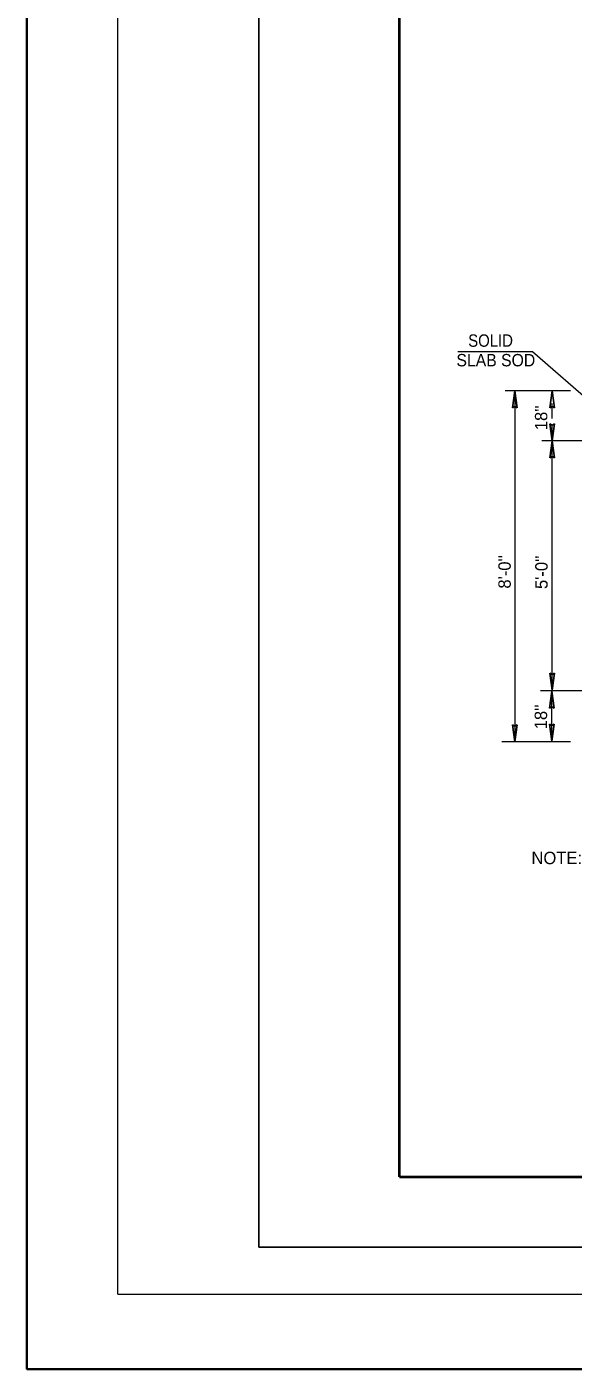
# Model space of a CAD drawing. Extents: x 1757 to 2137, y 145 to 432.
# Drawn here: x 1756.9 to 1815, y 145.2 to 288.2 of the extents above; entities that cross this region are included whole.
import ezdxf

# ---------------------------------------------------------------- set-up
doc = ezdxf.new("R2010")
doc.units = 0
doc.header["$LTSCALE"] = 0.53
doc.linetypes.add('MEDIUM_DASHED', pattern=[4.5, 3, -1.5])
doc.layers.add('1', color=7, linetype='Continuous', lineweight=13)
doc.layers.add('10', color=7, linetype='Continuous')

msp = doc.modelspace()

# ---------------------------------------------------------------- linework, layer by layer
at = {"layer": '1'}
for p, q in [((1766.5595, 153.2128), (1766.5595, 383.1954)), ((1814.7498, 249.4331), (1807.7707, 249.4331)), ((1808.8132, 249.4331), (1808.8132, 212.0407)), ((1819.7917, 244.118), (1811.697, 244.118)), ((1812.7907, 217.5641), (1812.7907, 244.1251)), ((1819.7217, 217.4878), (1811.5651, 217.4878)), ((1812.7651, 212.1169), (1812.7651, 217.4382)), ((1814.7498, 212.0407), (1807.429, 212.0407)), ((1766.5595, 153.2128), (2126.5325, 153.2128))]:
    msp.add_line(p, q, dxfattribs=at)
at = {"layer": '1', "lineweight": 40}
for q in [(1796.5572, 370.6967), (2121.5326, 165.7119)]:
    msp.add_line((1796.5572, 165.7119), q, dxfattribs=at)
at = {"layer": '1', "lineweight": 25}
for p, q in [((1808.8141, 249.4331), (1808.5648, 247.6203)), ((1808.8141, 249.4331), (1809.0632, 247.6203)), ((1812.7917, 249.4331), (1812.5425, 247.6203)), ((1812.7917, 249.4331), (1813.041, 247.6203)), ((1812.7916, 244.1213), (1812.5424, 245.934)), ((1812.7916, 244.1213), (1813.0408, 245.934)), ((1812.7916, 244.1172), (1812.5424, 242.3045)), ((1812.7916, 244.1172), (1813.0408, 242.3045)), ((1812.7898, 217.5641), (1812.5407, 219.3768)), ((1812.7898, 217.5641), (1813.0391, 219.3768)), ((1812.7642, 217.4382), (1812.5149, 215.6254)), ((1812.7642, 217.4382), (1813.0133, 215.6254)), ((1808.8122, 212.0407), (1808.563, 213.8534)), ((1808.8122, 212.0407), (1809.0615, 213.8534)), ((1812.7659, 212.1169), (1812.5168, 213.9297)), ((1812.7659, 212.1169), (1813.0151, 213.9297)), ((1781.5583, 158.2127), (2126.5325, 158.2127))]:
    msp.add_line(p, q, dxfattribs=at)
at = {"layer": '1', "linetype": 'MEDIUM_DASHED'}
msp.add_line((1812.7917, 244.1192), (1812.7917, 249.4331), dxfattribs=at)
at = {"layer": '1', "lineweight": 35}
msp.add_lwpolyline([(1756.8748, 432.4348), (2137.1342, 432.4348), (2137.1342, 145.219), (1756.8748, 145.219)], close=True, dxfattribs=at)
at = {"layer": '1', "lineweight": 25}
for points in [[(1781.5583, 158.2127), (1781.5583, 378.1959), (2126.5325, 378.1959)], [(1808.5648, 247.6203), (1808.8167, 247.7603), (1809.0632, 247.6203)], [(1813.041, 247.6203), (1812.7892, 247.7605), (1812.5425, 247.6203)], [(1812.5424, 245.934), (1812.7942, 245.7938), (1813.0408, 245.934)], [(1812.5424, 242.3045), (1812.7943, 242.4447), (1813.0408, 242.3045)], [(1813.0391, 219.3768), (1812.7872, 219.2368), (1812.5407, 219.3768)], [(1813.0133, 215.6254), (1812.7615, 215.7655), (1812.5149, 215.6254)], [(1809.0615, 213.8534), (1808.8096, 213.7132), (1808.563, 213.8534)], [(1812.5168, 213.9297), (1812.7686, 213.7896), (1813.0151, 213.9297)]]:
    msp.add_lwpolyline(points, dxfattribs=at)
at = {"layer": '1'}
msp.add_lwpolyline([(1802.7601, 253.6386), (1810.6839, 253.6386), (1817.4868, 247.7178)], dxfattribs=at)

# ---------------------------------------------------------------- texts
at = {"layer": '1', "width": 0.95}
msp.add_text('SLAB SOD', height=1.32, dxfattribs=at).set_placement((1802.6001, 252.0472))
at = {"layer": '10', "width": 0.9}
msp.add_text('SOLID', height=1.32, dxfattribs=at).set_placement((1803.8512, 254.1344))
at = {"layer": '10'}
for s, p in [("18''", (1812.2748, 245.2461)), ("8'-0''", (1808.3801, 228.3713)), ("5'-0''", (1812.3071, 228.3282)), ("18''", (1812.248, 213.3852))]:
    msp.add_text(s, height=1.32, rotation=90, dxfattribs=at).set_placement(p)
msp.add_text('NOTE: OPENING FOR LATERAL PIPE WILL VARY IN SIZE AND SHAPE,  DEPENDING ON', height=1.32, dxfattribs=at).set_placement((1810.5858, 199.0159))

doc.saveas('drawing.dxf')
